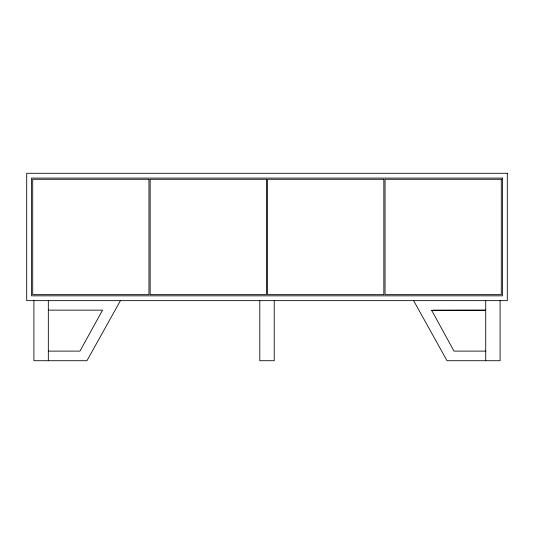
<?xml version="1.0" encoding="UTF-8"?>
<svg xmlns="http://www.w3.org/2000/svg" width="534" height="534" viewBox="0 0 534 534"><rect width="100%" height="100%" fill="white"/><g stroke="black" fill="none" stroke-linecap="round" stroke-linejoin="round"><path stroke-width="0.8" d="M120.417 300.642L86.949 360.717L33.909 360.717L33.909 300.642M485.713 310.141L431.646 310.294L453.993 351.112L485.713 351.112M48.327 310.147L102.548 310.147L79.953 351.112L48.327 351.112M431.672 310.347L485.713 310.347L433.301 310.294M413.623 300.642L447.025 360.717L500.091 360.717L500.091 300.642M485.713 300.642L485.713 360.717M274.229 300.642L274.229 360.717L259.811 360.717L259.811 300.642M48.327 300.642L48.327 360.717M507.3 173.283L26.7 173.283L26.7 300.642L507.3 300.642L507.3 173.283M502.494 178.089L31.506 178.089L31.506 295.836L502.494 295.836L502.494 178.089M148.953 179.291L32.707 179.291L32.707 294.635L148.953 294.635L148.953 179.291M266.399 179.291L150.154 179.291L150.154 294.635L266.399 294.635L266.399 179.291M383.846 179.291L267.601 179.291L267.601 294.635L383.846 294.635L383.846 179.291M501.292 179.291L385.047 179.291L385.047 294.635L501.292 294.635L501.292 179.291"/></g></svg>
